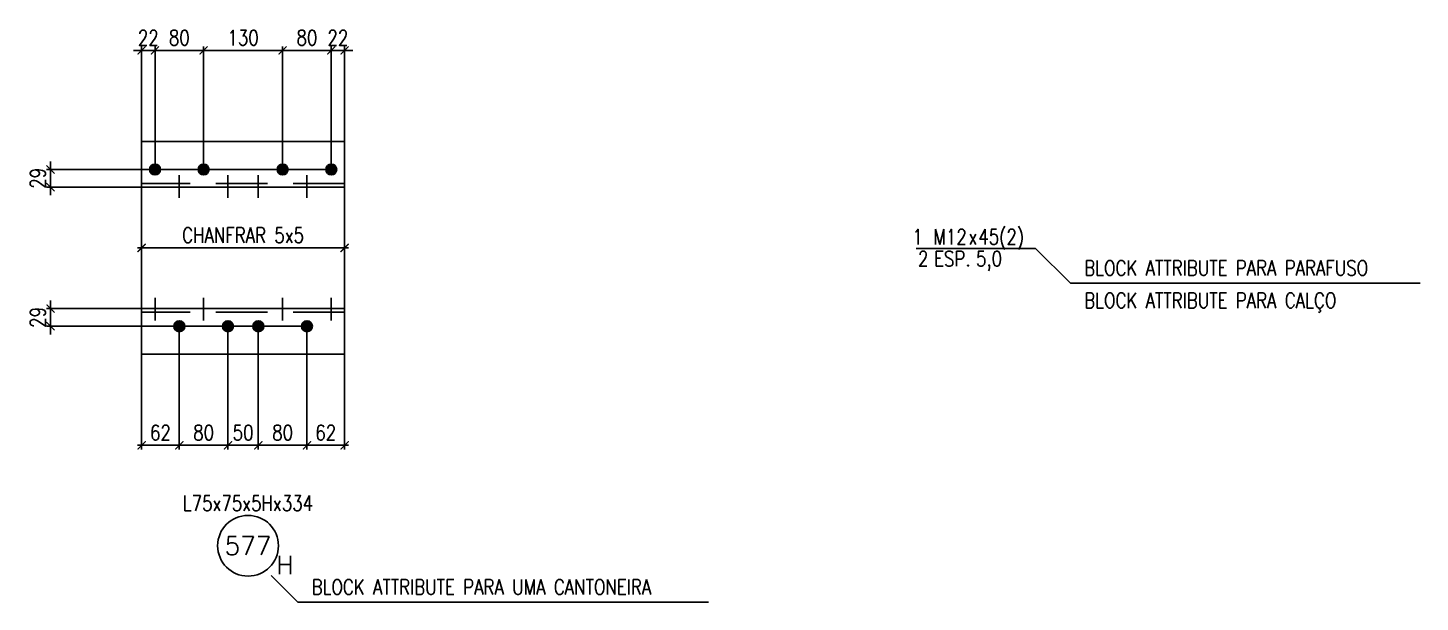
# Model space of a CAD drawing. Header units: millimetres. Extents: x 642 to 6047, y 406 to 2269.
# Drawn here: x 2610 to 6047, y 764 to 2182 of the extents above; entities that cross this region are included whole.
import ezdxf
from ezdxf.enums import TextEntityAlignment as Align

# ---------------------------------------------------------------- set-up
doc = ezdxf.new("R2010")
doc.units = ezdxf.units.MM
doc.header["$LTSCALE"] = 10
doc.linetypes.add('DASHED', pattern=[19.05, 12.7, -6.35])
for name, color, linetype in [('2', 2, 'Continuous'), ('3', 3, 'Continuous'), ('4', 4, 'Continuous'), ('TEXTO', 3, 'Continuous')]:
    doc.layers.add(name, color=color, linetype=linetype)
doc.styles.add('ROMANS', font='romans.shx', dxfattribs={"width": 0.8, "height": 37.5})
doc.dimstyles.new('CRG-10', dxfattribs={"dimscale": 0, "dimtxt": 37.5, "dimasz": 20, "dimexe": 10, "dimexo": 0, "dimgap": 12.5, "dimtad": 1, "dimdec": 0, "dimlfac": 0.666667, "dimzin": 0, "dimtxsty": 'ROMANS', "dimblk": 'ARCHTICK', "dimcen": 2.5, "dimdle": 10, "dimclrd": 2, "dimclre": 2, "dimclrt": 3, "dimadec": 0, "dimazin": 0, "dimtfac": 1, "dimtdec": 0, "dimtix": 1, "dimtmove": 2, "dimatfit": 3, "dimldrblk": 'ARCHTICK', "dimfxl": 0, "dimtzin": 0, "dimlwd": -1, "dimlwe": -1, "dimarcsym": 0})

# ---------------------------------------------------------------- blocks, each defined once
blk = doc.blocks.new('GONTIJO PERFIL')
at = {"color": 3}
blk.add_circle((0, 0), 75, dxfattribs=at)
at = {"color": 4, "style": 'ROMANS'}
blk.add_attdef('POS.', text='', height=45, dxfattribs=at).set_placement((0, 0), align=Align.MIDDLE_CENTER)
at = {"color": 4, "style": 'ROMANS', "flags": 1}
for tag, p in [('COMP.', (40.5, -36.8)), ('PERFIL', (40.5, -28.8)), ('LARG.', (40.5, -32.8)), ('QUANT.', (40.5, -40.8)), ('CHA.', (40.5, -53.8)), ('CJS', (40.5, -67.3)), ('REC.', (40.5, -44.8)), ('DOB.', (40.5, -49.1)), ('ESQ.', (40.5, -58.6)), ('DEG.', (40.5, -63.1))]:
    blk.add_attdef(tag, p, '', height=3, dxfattribs=at)
at = {"color": 4, "style": 'ROMANS'}
blk.add_attdef('H', (70.1, -70.1), '', height=45, dxfattribs=at)
blk = doc.blocks.new('PAR1')
h = blk.add_hatch(color=2)
h.dxf.hatch_style = 1
h.paths.add_polyline_path([(-9, 0, 1), (9, 0, 1)])
at = {"color": 2}
blk.add_circle((0, 0), 9, dxfattribs=at)
blk = doc.blocks.new('_ArchTick')
at = {"color": 0, "linetype": 'ByBlock', "const_width": 0.15}
blk.add_lwpolyline([(-0.5, -0.5), (0.5, 0.5)], dxfattribs=at)
blk = doc.blocks.new('*D151')
at = {"layer": '2', "color": 2, "transparency": 16777216}
for p, q in [((2890.9, 1901.5), (2890.9, 2136.5)), ((2923.9, 1832.5), (2923.9, 2136.5)), ((2890.9, 2126.5), (2870.9, 2126.5)), ((2923.9, 2126.5), (2890.9, 2126.5)), ((2923.9, 2126.5), (2943.9, 2126.5))]:
    blk.add_line(p, q, dxfattribs=at)
at = {"layer": 'Defpoints', "color": 0, "transparency": 16777216}
for p in [(2890.9, 2126.5), (2890.9, 1901.5), (2923.9, 1832.5)]:
    blk.add_point(p, dxfattribs=at)
at = {"layer": '2', "color": 2, "transparency": 16777216, "xscale": 20, "yscale": 20, "zscale": 20}
blk.add_blockref('_ArchTick', (2890.9, 2126.5), dxfattribs=at)
at = {"layer": '2', "color": 2, "transparency": 16777216, "xscale": 20, "yscale": 20, "zscale": 20, "rotation": 180}
blk.add_blockref('_ArchTick', (2923.9, 2126.5), dxfattribs=at)
at = {"layer": '2', "color": 3, "transparency": 16777216, "insert": (2907.4, 2157.8), "char_height": 37.5, "attachment_point": 5, "style": 'ROMANS'}
blk.add_mtext('22', dxfattribs=at)
blk = doc.blocks.new('*D152')
at = {"layer": '2', "color": 2, "transparency": 16777216}
for p, q in [((2923.9, 1832.5), (2923.9, 2136.5)), ((3043.9, 1832.5), (3043.9, 2136.5)), ((2913.9, 2126.5), (3053.9, 2126.5))]:
    blk.add_line(p, q, dxfattribs=at)
at = {"layer": 'Defpoints', "color": 0, "transparency": 16777216}
for p in [(3043.9, 2126.5), (2923.9, 1832.5), (3043.9, 1832.5)]:
    blk.add_point(p, dxfattribs=at)
at = {"layer": '2', "color": 2, "transparency": 16777216, "xscale": 20, "yscale": 20, "zscale": 20, "rotation": 180}
blk.add_blockref('_ArchTick', (2923.9, 2126.5), dxfattribs=at)
at = {"layer": '2', "color": 2, "transparency": 16777216, "xscale": 20, "yscale": 20, "zscale": 20}
blk.add_blockref('_ArchTick', (3043.9, 2126.5), dxfattribs=at)
at = {"layer": '2', "color": 3, "transparency": 16777216, "insert": (2983.9, 2157.8), "char_height": 37.5, "attachment_point": 5, "style": 'ROMANS'}
blk.add_mtext('80', dxfattribs=at)
blk = doc.blocks.new('*D153')
at = {"layer": '2', "color": 2, "transparency": 16777216}
for p, q in [((3043.9, 1832.5), (3043.9, 2136.5)), ((3238.9, 1832.5), (3238.9, 2136.5)), ((3033.9, 2126.5), (3248.9, 2126.5))]:
    blk.add_line(p, q, dxfattribs=at)
at = {"layer": 'Defpoints', "color": 0, "transparency": 16777216}
for p in [(3238.9, 2126.5), (3043.9, 1832.5), (3238.9, 1832.5)]:
    blk.add_point(p, dxfattribs=at)
at = {"layer": '2', "color": 2, "transparency": 16777216, "xscale": 20, "yscale": 20, "zscale": 20, "rotation": 180}
blk.add_blockref('_ArchTick', (3043.9, 2126.5), dxfattribs=at)
at = {"layer": '2', "color": 2, "transparency": 16777216, "xscale": 20, "yscale": 20, "zscale": 20}
blk.add_blockref('_ArchTick', (3238.9, 2126.5), dxfattribs=at)
at = {"layer": '2', "color": 3, "transparency": 16777216, "insert": (3141.4, 2157.8), "char_height": 37.5, "attachment_point": 5, "style": 'ROMANS'}
blk.add_mtext('130', dxfattribs=at)
blk = doc.blocks.new('*D154')
at = {"layer": '2', "color": 2, "transparency": 16777216}
for p, q in [((3238.9, 1832.5), (3238.9, 2136.5)), ((3358.9, 1832.5), (3358.9, 2136.5)), ((3228.9, 2126.5), (3368.9, 2126.5))]:
    blk.add_line(p, q, dxfattribs=at)
at = {"layer": 'Defpoints', "color": 0, "transparency": 16777216}
for p in [(3358.9, 2126.5), (3238.9, 1832.5), (3358.9, 1832.5)]:
    blk.add_point(p, dxfattribs=at)
at = {"layer": '2', "color": 2, "transparency": 16777216, "xscale": 20, "yscale": 20, "zscale": 20, "rotation": 180}
blk.add_blockref('_ArchTick', (3238.9, 2126.5), dxfattribs=at)
at = {"layer": '2', "color": 2, "transparency": 16777216, "xscale": 20, "yscale": 20, "zscale": 20}
blk.add_blockref('_ArchTick', (3358.9, 2126.5), dxfattribs=at)
at = {"layer": '2', "color": 3, "transparency": 16777216, "insert": (3298.9, 2157.8), "char_height": 37.5, "attachment_point": 5, "style": 'ROMANS'}
blk.add_mtext('80', dxfattribs=at)
blk = doc.blocks.new('*D155')
at = {"layer": '2', "color": 2, "transparency": 16777216}
for p, q in [((3358.9, 1832.5), (3358.9, 2136.5)), ((3391.9, 1901.5), (3391.9, 2136.5)), ((3358.9, 2126.5), (3338.9, 2126.5)), ((3358.9, 2126.5), (3391.9, 2126.5)), ((3391.9, 2126.5), (3411.9, 2126.5))]:
    blk.add_line(p, q, dxfattribs=at)
at = {"layer": 'Defpoints', "color": 0, "transparency": 16777216}
for p in [(3391.9, 2126.5), (3391.9, 1901.5), (3358.9, 1832.5)]:
    blk.add_point(p, dxfattribs=at)
at = {"layer": '2', "color": 2, "transparency": 16777216, "xscale": 20, "yscale": 20, "zscale": 20}
blk.add_blockref('_ArchTick', (3358.9, 2126.5), dxfattribs=at)
at = {"layer": '2', "color": 2, "transparency": 16777216, "xscale": 20, "yscale": 20, "zscale": 20, "rotation": 180}
blk.add_blockref('_ArchTick', (3391.9, 2126.5), dxfattribs=at)
at = {"layer": '2', "color": 3, "transparency": 16777216, "insert": (3375.4, 2157.8), "char_height": 37.5, "attachment_point": 5, "style": 'ROMANS'}
blk.add_mtext('22', dxfattribs=at)
blk = doc.blocks.new('*D156')
at = {"layer": '2', "color": 2, "transparency": 16777216}
for p, q in [((2983.9, 1445.5), (2983.9, 1141.5)), ((2890.9, 1376.5), (2890.9, 1141.5)), ((2880.9, 1151.5), (2993.9, 1151.5))]:
    blk.add_line(p, q, dxfattribs=at)
at = {"layer": 'Defpoints', "color": 0, "transparency": 16777216}
for p in [(2983.9, 1445.5), (2890.9, 1376.5), (2983.9, 1151.5)]:
    blk.add_point(p, dxfattribs=at)
at = {"layer": '2', "color": 2, "transparency": 16777216, "xscale": 20, "yscale": 20, "zscale": 20, "rotation": 180}
blk.add_blockref('_ArchTick', (2890.9, 1151.5), dxfattribs=at)
at = {"layer": '2', "color": 2, "transparency": 16777216, "xscale": 20, "yscale": 20, "zscale": 20}
blk.add_blockref('_ArchTick', (2983.9, 1151.5), dxfattribs=at)
at = {"layer": '2', "color": 3, "transparency": 16777216, "insert": (2937.4, 1182.8), "char_height": 37.5, "attachment_point": 5, "style": 'ROMANS'}
blk.add_mtext('62', dxfattribs=at)
blk = doc.blocks.new('*D157')
at = {"layer": '2', "color": 2, "transparency": 16777216}
for p, q in [((2983.9, 1445.5), (2983.9, 1141.5)), ((3103.9, 1445.5), (3103.9, 1141.5)), ((2973.9, 1151.5), (3113.9, 1151.5))]:
    blk.add_line(p, q, dxfattribs=at)
at = {"layer": 'Defpoints', "color": 0, "transparency": 16777216}
for p in [(2983.9, 1445.5), (3103.9, 1445.5), (3103.9, 1151.5)]:
    blk.add_point(p, dxfattribs=at)
at = {"layer": '2', "color": 2, "transparency": 16777216, "xscale": 20, "yscale": 20, "zscale": 20, "rotation": 180}
blk.add_blockref('_ArchTick', (2983.9, 1151.5), dxfattribs=at)
at = {"layer": '2', "color": 2, "transparency": 16777216, "xscale": 20, "yscale": 20, "zscale": 20}
blk.add_blockref('_ArchTick', (3103.9, 1151.5), dxfattribs=at)
at = {"layer": '2', "color": 3, "transparency": 16777216, "insert": (3043.9, 1182.8), "char_height": 37.5, "attachment_point": 5, "style": 'ROMANS'}
blk.add_mtext('80', dxfattribs=at)
blk = doc.blocks.new('*D158')
at = {"layer": '2', "color": 2, "transparency": 16777216}
for p, q in [((3103.9, 1445.5), (3103.9, 1141.5)), ((3178.9, 1445.5), (3178.9, 1141.5)), ((3093.9, 1151.5), (3188.9, 1151.5))]:
    blk.add_line(p, q, dxfattribs=at)
at = {"layer": 'Defpoints', "color": 0, "transparency": 16777216}
for p in [(3103.9, 1445.5), (3178.9, 1445.5), (3178.9, 1151.5)]:
    blk.add_point(p, dxfattribs=at)
at = {"layer": '2', "color": 2, "transparency": 16777216, "xscale": 20, "yscale": 20, "zscale": 20, "rotation": 180}
blk.add_blockref('_ArchTick', (3103.9, 1151.5), dxfattribs=at)
at = {"layer": '2', "color": 2, "transparency": 16777216, "xscale": 20, "yscale": 20, "zscale": 20}
blk.add_blockref('_ArchTick', (3178.9, 1151.5), dxfattribs=at)
at = {"layer": '2', "color": 3, "transparency": 16777216, "insert": (3141.4, 1182.8), "char_height": 37.5, "attachment_point": 5, "style": 'ROMANS'}
blk.add_mtext('50', dxfattribs=at)
blk = doc.blocks.new('*D159')
at = {"layer": '2', "color": 2, "transparency": 16777216}
for p, q in [((3178.9, 1445.5), (3178.9, 1141.5)), ((3298.9, 1445.5), (3298.9, 1141.5)), ((3168.9, 1151.5), (3308.9, 1151.5))]:
    blk.add_line(p, q, dxfattribs=at)
at = {"layer": 'Defpoints', "color": 0, "transparency": 16777216}
for p in [(3178.9, 1445.5), (3298.9, 1445.5), (3298.9, 1151.5)]:
    blk.add_point(p, dxfattribs=at)
at = {"layer": '2', "color": 2, "transparency": 16777216, "xscale": 20, "yscale": 20, "zscale": 20, "rotation": 180}
blk.add_blockref('_ArchTick', (3178.9, 1151.5), dxfattribs=at)
at = {"layer": '2', "color": 2, "transparency": 16777216, "xscale": 20, "yscale": 20, "zscale": 20}
blk.add_blockref('_ArchTick', (3298.9, 1151.5), dxfattribs=at)
at = {"layer": '2', "color": 3, "transparency": 16777216, "insert": (3238.9, 1182.8), "char_height": 37.5, "attachment_point": 5, "style": 'ROMANS'}
blk.add_mtext('80', dxfattribs=at)
blk = doc.blocks.new('*D160')
at = {"layer": '2', "color": 2, "transparency": 16777216}
for p, q in [((3298.9, 1445.5), (3298.9, 1141.5)), ((3391.9, 1376.5), (3391.9, 1141.5)), ((3288.9, 1151.5), (3401.9, 1151.5))]:
    blk.add_line(p, q, dxfattribs=at)
at = {"layer": 'Defpoints', "color": 0, "transparency": 16777216}
for p in [(3298.9, 1445.5), (3391.9, 1376.5), (3391.9, 1151.5)]:
    blk.add_point(p, dxfattribs=at)
at = {"layer": '2', "color": 2, "transparency": 16777216, "xscale": 20, "yscale": 20, "zscale": 20, "rotation": 180}
blk.add_blockref('_ArchTick', (3298.9, 1151.5), dxfattribs=at)
at = {"layer": '2', "color": 2, "transparency": 16777216, "xscale": 20, "yscale": 20, "zscale": 20}
blk.add_blockref('_ArchTick', (3391.9, 1151.5), dxfattribs=at)
at = {"layer": '2', "color": 3, "transparency": 16777216, "insert": (3345.4, 1182.8), "char_height": 37.5, "attachment_point": 5, "style": 'ROMANS'}
blk.add_mtext('62', dxfattribs=at)
blk = doc.blocks.new('*D161')
at = {"layer": '2', "color": 2, "transparency": 16777216}
for p, q in [((2890.9, 1489), (2655.9, 1489)), ((2665.9, 1489), (2665.9, 1509)), ((2665.9, 1445.5), (2665.9, 1489)), ((3298.9, 1445.5), (2655.9, 1445.5)), ((2665.9, 1445.5), (2665.9, 1425.5))]:
    blk.add_line(p, q, dxfattribs=at)
at = {"layer": 'Defpoints', "color": 0, "transparency": 16777216}
for p in [(2665.9, 1489), (2890.9, 1489), (3298.9, 1445.5)]:
    blk.add_point(p, dxfattribs=at)
at = {"layer": '2', "color": 2, "transparency": 16777216, "xscale": 20, "yscale": 20, "zscale": 20}
for p, rotation in [((2665.9, 1489), 270), ((2665.9, 1445.5), 90)]:
    blk.add_blockref('_ArchTick', p, dxfattribs=dict(at, rotation=rotation))
at = {"layer": '2', "color": 3, "transparency": 16777216, "insert": (2634.6, 1467.3), "char_height": 37.5, "attachment_point": 5, "rotation": 90, "style": 'ROMANS'}
blk.add_mtext('29', dxfattribs=at)
blk = doc.blocks.new('*D162')
at = {"layer": '2', "color": 2, "transparency": 16777216}
for p, q in [((3358.9, 1832.5), (2655.9, 1832.5)), ((2665.9, 1832.5), (2665.9, 1852.5)), ((2665.9, 1832.5), (2665.9, 1789)), ((2890.9, 1789), (2655.9, 1789)), ((2665.9, 1789), (2665.9, 1769))]:
    blk.add_line(p, q, dxfattribs=at)
at = {"layer": 'Defpoints', "color": 0, "transparency": 16777216}
for p in [(3358.9, 1832.5), (2665.9, 1789), (2890.9, 1789)]:
    blk.add_point(p, dxfattribs=at)
at = {"layer": '2', "color": 2, "transparency": 16777216, "xscale": 20, "yscale": 20, "zscale": 20}
for p, rotation in [((2665.9, 1832.5), 270), ((2665.9, 1789), 90)]:
    blk.add_blockref('_ArchTick', p, dxfattribs=dict(at, rotation=rotation))
at = {"layer": '2', "color": 3, "transparency": 16777216, "insert": (2634.6, 1810.8), "char_height": 37.5, "attachment_point": 5, "rotation": 90, "style": 'ROMANS'}
blk.add_mtext('29', dxfattribs=at)
blk = doc.blocks.new('*D163')
at = {"layer": '2', "color": 2, "transparency": 16777216}
for p, q in [((2880.9, 1639), (3401.9, 1639)), ((2890.9, 1639), (2890.9, 1649)), ((3391.9, 1639), (3391.9, 1649))]:
    blk.add_line(p, q, dxfattribs=at)
at = {"layer": 'Defpoints', "color": 0, "transparency": 16777216}
for p in [(2890.9, 1639), (3391.9, 1639), (3391.9, 1639)]:
    blk.add_point(p, dxfattribs=at)
at = {"layer": '2', "color": 2, "transparency": 16777216, "xscale": 20, "yscale": 20, "zscale": 20, "rotation": 180}
blk.add_blockref('_ArchTick', (2890.9, 1639), dxfattribs=at)
at = {"layer": '2', "color": 2, "transparency": 16777216, "xscale": 20, "yscale": 20, "zscale": 20}
blk.add_blockref('_ArchTick', (3391.9, 1639), dxfattribs=at)
at = {"layer": '2', "color": 3, "transparency": 16777216, "insert": (3141.4, 1670.3), "char_height": 37.5, "attachment_point": 5, "style": 'ROMANS'}
blk.add_mtext('CHANFRAR 5x5', dxfattribs=at)
blk = doc.blocks.new('CALÇO_METRICO')
at = {"color": 3, "style": 'ROMANS', "width": 0.8}
blk.add_text('ESP.', height=37.5, dxfattribs=at).set_placement((-34.5, 0))
blk.add_attdef('QUANT_UNIT', text='', height=37.5, dxfattribs=at).set_placement((-48.8, 0), align=Align.RIGHT)
blk.add_attdef('ESP', (68.9, 0), '', height=37.5, dxfattribs=at)
at = {"color": 3, "style": 'ROMANS', "width": 0.8, "flags": 1}
blk.add_attdef('QUANT_TOTAL', (-129.7, -45), '', height=37.5, dxfattribs=at)
blk.add_attdef('DIAM', text='', height=37.5, dxfattribs=at).set_placement((-34, -95), align=Align.RIGHT)
blk = doc.blocks.new('PARAF_METRICO')
at = {"color": 3, "style": 'ROMANS', "width": 0.8}
blk.add_text('x', height=37.5, dxfattribs=at).set_placement((96.9, 10))
for tag, p in [('QUANT_UNIT', (-16.1, 10)), ('DIAM', (92.6, 10))]:
    blk.add_attdef(tag, text='', height=37.5, dxfattribs=at).set_placement(p, align=Align.RIGHT)
blk.add_attdef('COMP', (121.2, 10), '', height=37.5, dxfattribs=at)
at = {"color": 3, "style": 'ROMANS', "flags": 1}
blk.add_attdef('QUANT_TOTAL', (-76.4, -35), '', height=37.5, dxfattribs=at)

msp = doc.modelspace()

# ---------------------------------------------------------------- linework, layer by layer
at = {"layer": '2'}
for p, q in [((2890.9, 1789), (2890.9, 1489)), ((3391.9, 1789), (3391.9, 1489)), ((4802.6, 1637.6), (5097.7, 1637.6)), ((5183.4, 1551.9), (5097.7, 1637.6)), ((6046.9, 1551.9), (5183.4, 1551.9)), ((3276.2, 764.1), (3210.5, 829.8)), ((4290.3, 764.1), (3276.2, 764.1))]:
    msp.add_line(p, q, dxfattribs=at)
at = {"layer": '2', "linetype": 'DASHED'}
for points in [[(3391.9, 1798), (2890.9, 1798)], [(3391.9, 1480), (2890.9, 1480)]]:
    msp.add_lwpolyline(points, dxfattribs=at)
at = {"layer": '3'}
for points in [[(3391.9, 1789), (3391.9, 1901.5), (2890.9, 1901.5), (2890.9, 1789)], [(3391.9, 1489), (3391.9, 1376.5), (2890.9, 1376.5), (2890.9, 1489)]]:
    msp.add_lwpolyline(points, close=True, dxfattribs=at)
at = {"layer": '4'}
for p, q in [((2983.9, 1818.7), (2983.9, 1762.7)), ((3103.9, 1818.7), (3103.9, 1762.7)), ((3178.9, 1818.7), (3178.9, 1762.7)), ((3298.9, 1818.7), (3298.9, 1762.7)), ((2923.9, 1459.3), (2923.9, 1515.3)), ((3043.9, 1459.3), (3043.9, 1515.3)), ((3238.9, 1459.3), (3238.9, 1515.3)), ((3358.9, 1459.3), (3358.9, 1515.3))]:
    msp.add_line(p, q, dxfattribs=at)

# ---------------------------------------------------------------- block references
at = {"layer": '2', "xscale": -1.5, "yscale": 1.5, "zscale": 1.5, "rotation": 180}
for p in [(2923.9, 1832.5), (3043.9, 1832.5), (3238.9, 1832.5), (3358.9, 1832.5)]:
    msp.add_blockref('PAR1', p, dxfattribs=at)
at = {"layer": '2'}
for name, p, values in [('PARAF_METRICO', (4835.1, 1637.6), {'QUANT_UNIT': '1', 'DIAM': 'M12', 'COMP': '45(2)'}), ('CALÇO_METRICO', (4881.7, 1593.6), {'QUANT_UNIT': '2', 'ESP': '5,0'})]:
    msp.add_blockref(name, p, dxfattribs=at).add_auto_attribs(values)
at = {"layer": '2', "xscale": 1.5, "yscale": 1.5, "zscale": 1.5}
for p in [(2983.9, 1445.5), (3103.9, 1445.5), (3178.9, 1445.5), (3298.9, 1445.5)]:
    msp.add_blockref('PAR1', p, dxfattribs=at)
at = {"layer": 'TEXTO'}
msp.add_blockref('GONTIJO PERFIL', (3153.5, 903.4), dxfattribs=at).add_auto_attribs({'POS.': '577', 'H': 'H'})

# ---------------------------------------------------------------- texts
at = {"layer": '4', "style": 'ROMANS', "width": 0.8}
for s, p in [('BLOCK ATTRIBUTE PARA PARAFUSO', (5217.8, 1570.5)), ('BLOCK ATTRIBUTE PARA CALÇO', (5217.8, 1490.5)), ('BLOCK ATTRIBUTE PARA UMA CANTONEIRA', (3310.6, 782.8))]:
    msp.add_text(s, height=37.5, dxfattribs=at).set_placement(p)
at = {"layer": 'TEXTO', "style": 'ROMANS', "width": 0.8}
msp.add_text('L75x75x5Hx334', height=37.5, rotation=360, dxfattribs=at).set_placement((3153.5, 978.4), align=Align.BOTTOM_CENTER)

# ---------------------------------------------------------------- dimensions: what is measured, and where the dimension line sits
at = {"layer": '2'}
for base, p1, p2, picture, middle in [((2890.9, 2126.5), (2923.9, 1832.5), (2890.9, 1901.5), '*D151', (2907.4, 2157.8)), ((3043.9, 2126.5), (2923.9, 1832.5), (3043.9, 1832.5), '*D152', (2983.9, 2157.8)), ((3238.9, 2126.5), (3043.9, 1832.5), (3238.9, 1832.5), '*D153', (3141.4, 2157.8)), ((3358.9, 2126.5), (3238.9, 1832.5), (3358.9, 1832.5), '*D154', (3298.9, 2157.8)), ((3391.9, 2126.5), (3358.9, 1832.5), (3391.9, 1901.5), '*D155', (3375.4, 2157.8)), ((2983.9, 1151.5), (2890.9, 1376.5), (2983.9, 1445.5), '*D156', (2937.4, 1182.8)), ((3103.9, 1151.5), (2983.9, 1445.5), (3103.9, 1445.5), '*D157', (3043.9, 1182.8)), ((3178.9, 1151.5), (3103.9, 1445.5), (3178.9, 1445.5), '*D158', (3141.4, 1182.8)), ((3298.9, 1151.5), (3178.9, 1445.5), (3298.9, 1445.5), '*D159', (3238.9, 1182.8)), ((3391.9, 1151.5), (3298.9, 1445.5), (3391.9, 1376.5), '*D160', (3345.4, 1182.8))]:
    dim = msp.add_linear_dim(base=base, p1=p1, p2=p2, dimstyle='CRG-10', override={"dimscale": 1}, dxfattribs=at)
    dim.commit()
    dim.dimension.update_dxf_attribs({"geometry": picture, "text_midpoint": middle})
for base, p1, p2, picture, middle in [((2665.9, 1789), (3358.9, 1832.5), (2890.9, 1789), '*D162', (2634.6, 1810.8)), ((2665.9, 1489), (3298.9, 1445.5), (2890.9, 1489), '*D161', (2634.6, 1467.3))]:
    dim = msp.add_linear_dim(base=base, p1=p1, p2=p2, angle=90, dimstyle='CRG-10', override={"dimscale": 1}, dxfattribs=at)
    dim.commit()
    dim.dimension.update_dxf_attribs({"geometry": picture, "text_midpoint": middle})
dim = msp.add_linear_dim(base=(3391.9, 1639), p1=(2890.9, 1639), p2=(3391.9, 1639), text='CHANFRAR 5x5', dimstyle='CRG-10', override={"dimscale": 1}, dxfattribs=at)
dim.commit()
dim.dimension.update_dxf_attribs({"geometry": '*D163', "text_midpoint": (3141.4, 1670.3)})

doc.saveas('drawing.dxf')
